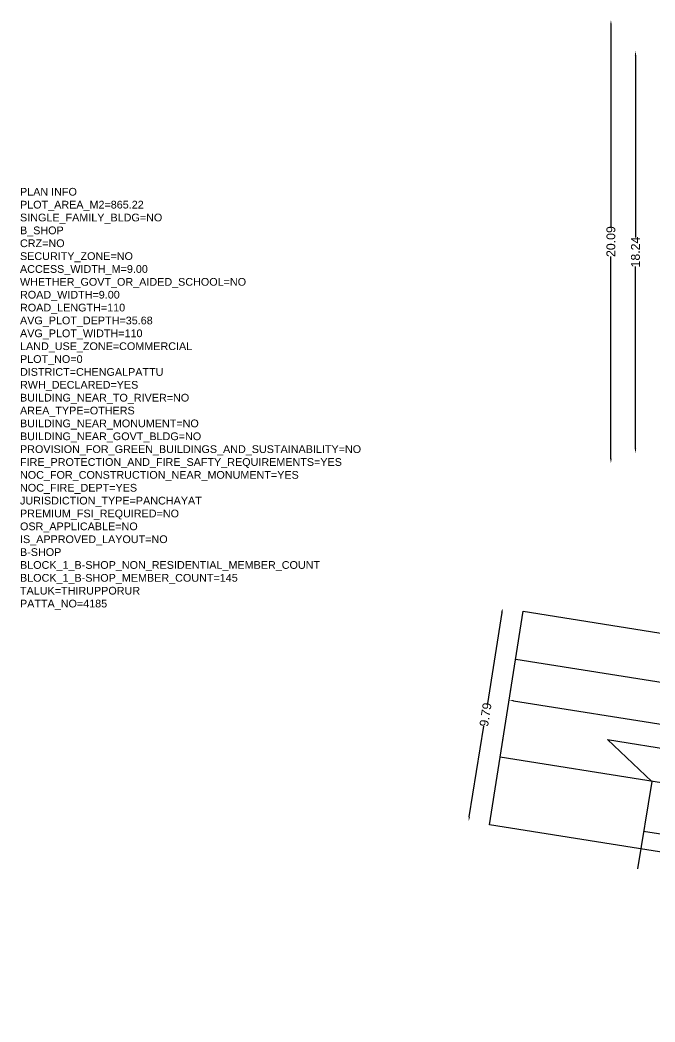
# Model space of a CAD drawing. Header units: metres. Extents: x 21671 to 43338, y -49512 to -25104.
# Drawn here: x 21670.69 to 21699.49, y -25214.23 to -25168.8 of the extents above; entities that cross this region are included whole.
import ezdxf

# ---------------------------------------------------------------- set-up
doc = ezdxf.new("R2010")
doc.units = ezdxf.units.M
for name, color, linetype in [('BLK_1_HT_OF_BLDG', 7, 'Continuous'), ('BLK_1_TOTAL_HEIGHT', 34, 'Continuous'), ('NOTIFIED_ROAD', 7, 'Continuous'), ('PLAN_INFO', 7, 'Continuous'), ('ROAD_WIDTH', 7, 'Continuous'), ('SURRENDER_ROAD_WIDTH', 7, 'Continuous')]:
    doc.layers.add(name, color=color, linetype=linetype)
doc.styles.get("Standard").update_dxf_attribs({"font": 'arial.ttf'})
doc.dimstyles.new('ISO-25', dxfattribs={"dimtxt": 1, "dimasz": 2.5, "dimexe": 1.25, "dimexo": 0.625, "dimtad": 1, "dimdec": 1, "dimzin": 1, "dimdsep": 46, "dimtxsty": 'Standard', "dimcen": 2.5, "dimse1": 1, "dimse2": 1, "dimsd1": 1, "dimsd2": 1, "dimadec": 1, "dimazin": 3, "dimtfac": 1, "dimtdec": 1, "dimtix": 1, "dimtmove": 2, "dimatfit": 3, "dimfxl": 0, "dimarcsym": 0})

# ---------------------------------------------------------------- blocks, each defined once
blk = doc.blocks.new('*D245')
at = {"layer": 'BLK_1_HT_OF_BLDG', "color": 0, "lineweight": -2}
for p, q in [((21698.604, -25170.4), (21698.604, -25178.665)), ((21698.604, -25188.24), (21698.604, -25179.976))]:
    blk.add_line(p, q, dxfattribs=at)
at = {"layer": 'BLK_1_HT_OF_BLDG', "color": 0}
for points in [[(21698.571, -25170.4), (21698.637, -25170.4), (21698.604, -25170.2)], [(21698.571, -25188.24), (21698.637, -25188.24), (21698.604, -25188.44)]]:
    blk.add_solid(points, dxfattribs=at)
at = {"layer": 'Defpoints', "color": 0}
for p in [(21698.927, -25170.2), (21698.604, -25188.44), (21698.927, -25188.44)]:
    blk.add_point(p, dxfattribs=at)
at = {"layer": 'BLK_1_HT_OF_BLDG', "color": 0, "insert": (21698.604, -25179.32), "char_height": 0.4, "attachment_point": 5, "rotation": 90}
blk.add_mtext('18.24', dxfattribs=at)
blk = doc.blocks.new('*D266')
at = {"layer": 'BLK_1_TOTAL_HEIGHT', "color": 0, "lineweight": -2}
for p, q in [((21697.49, -25169), (21697.49, -25178.167)), ((21697.49, -25188.69), (21697.49, -25179.524))]:
    blk.add_line(p, q, dxfattribs=at)
at = {"layer": 'BLK_1_TOTAL_HEIGHT', "color": 0}
for points in [[(21697.457, -25169), (21697.523, -25169), (21697.49, -25168.8)], [(21697.457, -25188.69), (21697.523, -25188.69), (21697.49, -25188.89)]]:
    blk.add_solid(points, dxfattribs=at)
at = {"layer": 'Defpoints', "color": 0}
for p in [(21697.49, -25168.8), (21697.978, -25168.8), (21697.978, -25188.89)]:
    blk.add_point(p, dxfattribs=at)
at = {"layer": 'BLK_1_TOTAL_HEIGHT', "color": 0, "insert": (21697.49, -25178.845), "char_height": 0.4, "attachment_point": 5, "rotation": 90}
blk.add_mtext('20.09', dxfattribs=at)
blk = doc.blocks.new('*D343')
at = {"color": 0, "lineweight": -2}
for p, q in [((21693.075, -25199.66), (21720.336, -25203.995)), ((21748.93, -25208.542), (21721.669, -25204.207))]:
    blk.add_line(p, q, dxfattribs=at)
at = {"color": 0}
for points in [[(21693.08, -25199.627), (21693.069, -25199.692), (21692.877, -25199.628)], [(21748.935, -25208.509), (21748.925, -25208.575), (21749.127, -25208.573)]]:
    blk.add_solid(points, dxfattribs=at)
at = {"layer": 'Defpoints', "color": 0}
for p in [(21693.172, -25197.776), (21749.422, -25206.721), (21749.127, -25208.573)]:
    blk.add_point(p, dxfattribs=at)
at = {"color": 0, "insert": (21721.002, -25204.101), "char_height": 0.4, "attachment_point": 5, "rotation": 350.9643}
blk.add_mtext('56.96', dxfattribs=at)
blk = doc.blocks.new('*D344')
at = {"color": 0, "lineweight": -2}
for p, q in [((21692.54, -25195.656), (21691.884, -25199.782)), ((21691.064, -25204.934), (21691.72, -25200.809))]:
    blk.add_line(p, q, dxfattribs=at)
at = {"color": 0}
for points in [[(21692.507, -25195.651), (21692.573, -25195.662), (21692.571, -25195.459)], [(21691.031, -25204.929), (21691.097, -25204.939), (21691.033, -25205.132)]]:
    blk.add_solid(points, dxfattribs=at)
at = {"layer": 'Defpoints', "color": 0}
for p in [(21693.516, -25195.609), (21691.033, -25205.132), (21691.978, -25205.282)]:
    blk.add_point(p, dxfattribs=at)
at = {"color": 0, "insert": (21691.802, -25200.295), "char_height": 0.4, "attachment_point": 5, "rotation": 80.9643}
blk.add_mtext('9.79', dxfattribs=at)

msp = doc.modelspace()

# ---------------------------------------------------------------- linework, layer by layer
for p, q in [((21697.336, -25201.413), (21702.087, -25202.189)), ((21697.336, -25201.413), (21699.339, -25203.329)), ((21699.339, -25203.329), (21698.691, -25207.284)), ((21753.066, -25214.192), (21698.969, -25205.589))]:
    msp.add_line(p, q)
at = {"layer": 'NOTIFIED_ROAD', "color": 1}
msp.add_line((21693.172, -25197.776), (21749.422, -25206.721), dxfattribs=at)
msp.add_lwpolyline([(21750.129, -25202.277), (21748.715, -25211.166), (21692.465, -25202.22), (21693.516, -25195.609), (21710.929, -25198.378), (21711.95, -25196.206)], close=True, dxfattribs=at)
at = {"layer": 'ROAD_WIDTH', "color": 1}
msp.add_lwpolyline([(21691.978, -25205.282), (21693.516, -25195.609), (21710.929, -25198.378), (21711.95, -25196.206), (21750.129, -25202.277), (21748.228, -25214.227)], close=True, dxfattribs=at)
at = {"layer": 'SURRENDER_ROAD_WIDTH', "color": 2}
msp.add_lwpolyline([(21691.978, -25205.282), (21693.516, -25195.609), (21710.929, -25198.378), (21711.95, -25196.206), (21750.129, -25202.277), (21748.228, -25214.227)], close=True, dxfattribs=at)

# ---------------------------------------------------------------- texts
at = {"layer": 'PLAN_INFO', "color": 1, "insert": (21670.686, -25176.412), "char_height": 0.35, "width": 17.9735, "attachment_point": 1}
msp.add_mtext('PLAN INFO\\PPLOT_AREA_M2=865.22\\PSINGLE_FAMILY_BLDG=NO\\PB_SHOP\\PCRZ=NO\\PSECURITY_ZONE=NO\\PACCESS_WIDTH_M=9.00\\PWHETHER_GOVT_OR_AIDED_SCHOOL=NO\\PROAD_WIDTH=9.00\\PROAD_LENGTH=110\\PAVG_PLOT_DEPTH=35.68\\PAVG_PLOT_WIDTH=110\\PLAND_USE_ZONE=COMMERCIAL\\PPLOT_NO=0\\PDISTRICT=CHENGALPATTU\\PRWH_DECLARED=YES\\PBUILDING_NEAR_TO_RIVER=NO\\PAREA_TYPE=OTHERS\\PBUILDING_NEAR_MONUMENT=NO\\PBUILDING_NEAR_GOVT_BLDG=NO\\PPROVISION_FOR_GREEN_BUILDINGS_AND_SUSTAINABILITY=NO\\PFIRE_PROTECTION_AND_FIRE_SAFTY_REQUIREMENTS=YES\\PNOC_FOR_CONSTRUCTION_NEAR_MONUMENT=YES\\PNOC_FIRE_DEPT=YES\\PJURISDICTION_TYPE=PANCHAYAT\\PPREMIUM_FSI_REQUIRED=NO\\POSR_APPLICABLE=NO\\PIS_APPROVED_LAYOUT=NO\\PB-SHOP\\PBLOCK_1_B-SHOP_NON_RESIDENTIAL_MEMBER_COUNT\\PBLOCK_1_B-SHOP_MEMBER_COUNT=145\\PTALUK=THIRUPPORUR\\PPATTA_NO=4185', dxfattribs=at)

# ---------------------------------------------------------------- dimensions: what is measured, and where the dimension line sits
at = {"color": 6}
for p1, p2, distance, picture, middle in [((21693.516, -25195.609), (21691.978, -25205.282), -0.957, '*D344', (21691.802, -25200.295)), ((21693.172, -25197.776), (21749.422, -25206.721), -1.875, '*D343', (21721.002, -25204.101))]:
    dim = msp.add_aligned_dim(p1=p1, p2=p2, distance=distance, dimstyle='ISO-25', override={"dimtxt": 0.4, "dimasz": 0.2, "dimgap": 0, "dimtad": 0, "dimdec": 2, "dimsd1": 0, "dimsd2": 0, "dimfxl": 3, "dimfxlon": 1, "dimtfill": 0, "dimtfillclr": 256}, dxfattribs=at)
    dim.commit()
    dim.dimension.update_dxf_attribs({"geometry": picture, "text_midpoint": middle})
at = {"layer": 'BLK_1_HT_OF_BLDG', "color": 5}
dim = msp.add_linear_dim(base=(21698.604, -25188.44), p1=(21698.927, -25170.2), p2=(21698.927, -25188.44), angle=90, dimstyle='ISO-25', override={"dimtxt": 0.4, "dimasz": 0.2, "dimgap": 0, "dimtad": 0, "dimdec": 2, "dimsd1": 0, "dimsd2": 0, "dimfxl": 3, "dimfxlon": 1, "dimtfill": 0, "dimtfillclr": 256, "dimarcsym": 2}, dxfattribs=at)
dim.commit()
dim.dimension.update_dxf_attribs({"geometry": '*D245', "text_midpoint": (21698.604, -25179.32)})
at = {"layer": 'BLK_1_TOTAL_HEIGHT', "color": 21}
dim = msp.add_aligned_dim(p1=(21697.978, -25188.89), p2=(21697.978, -25168.8), distance=0.488, dimstyle='ISO-25', override={"dimtxt": 0.4, "dimasz": 0.2, "dimgap": 0, "dimtad": 0, "dimdec": 2, "dimsd1": 0, "dimsd2": 0, "dimfxl": 3, "dimfxlon": 1, "dimtfill": 0, "dimtfillclr": 256}, dxfattribs=at)
dim.commit()
dim.dimension.update_dxf_attribs({"geometry": '*D266', "text_midpoint": (21697.49, -25178.845)})

doc.saveas('drawing.dxf')
